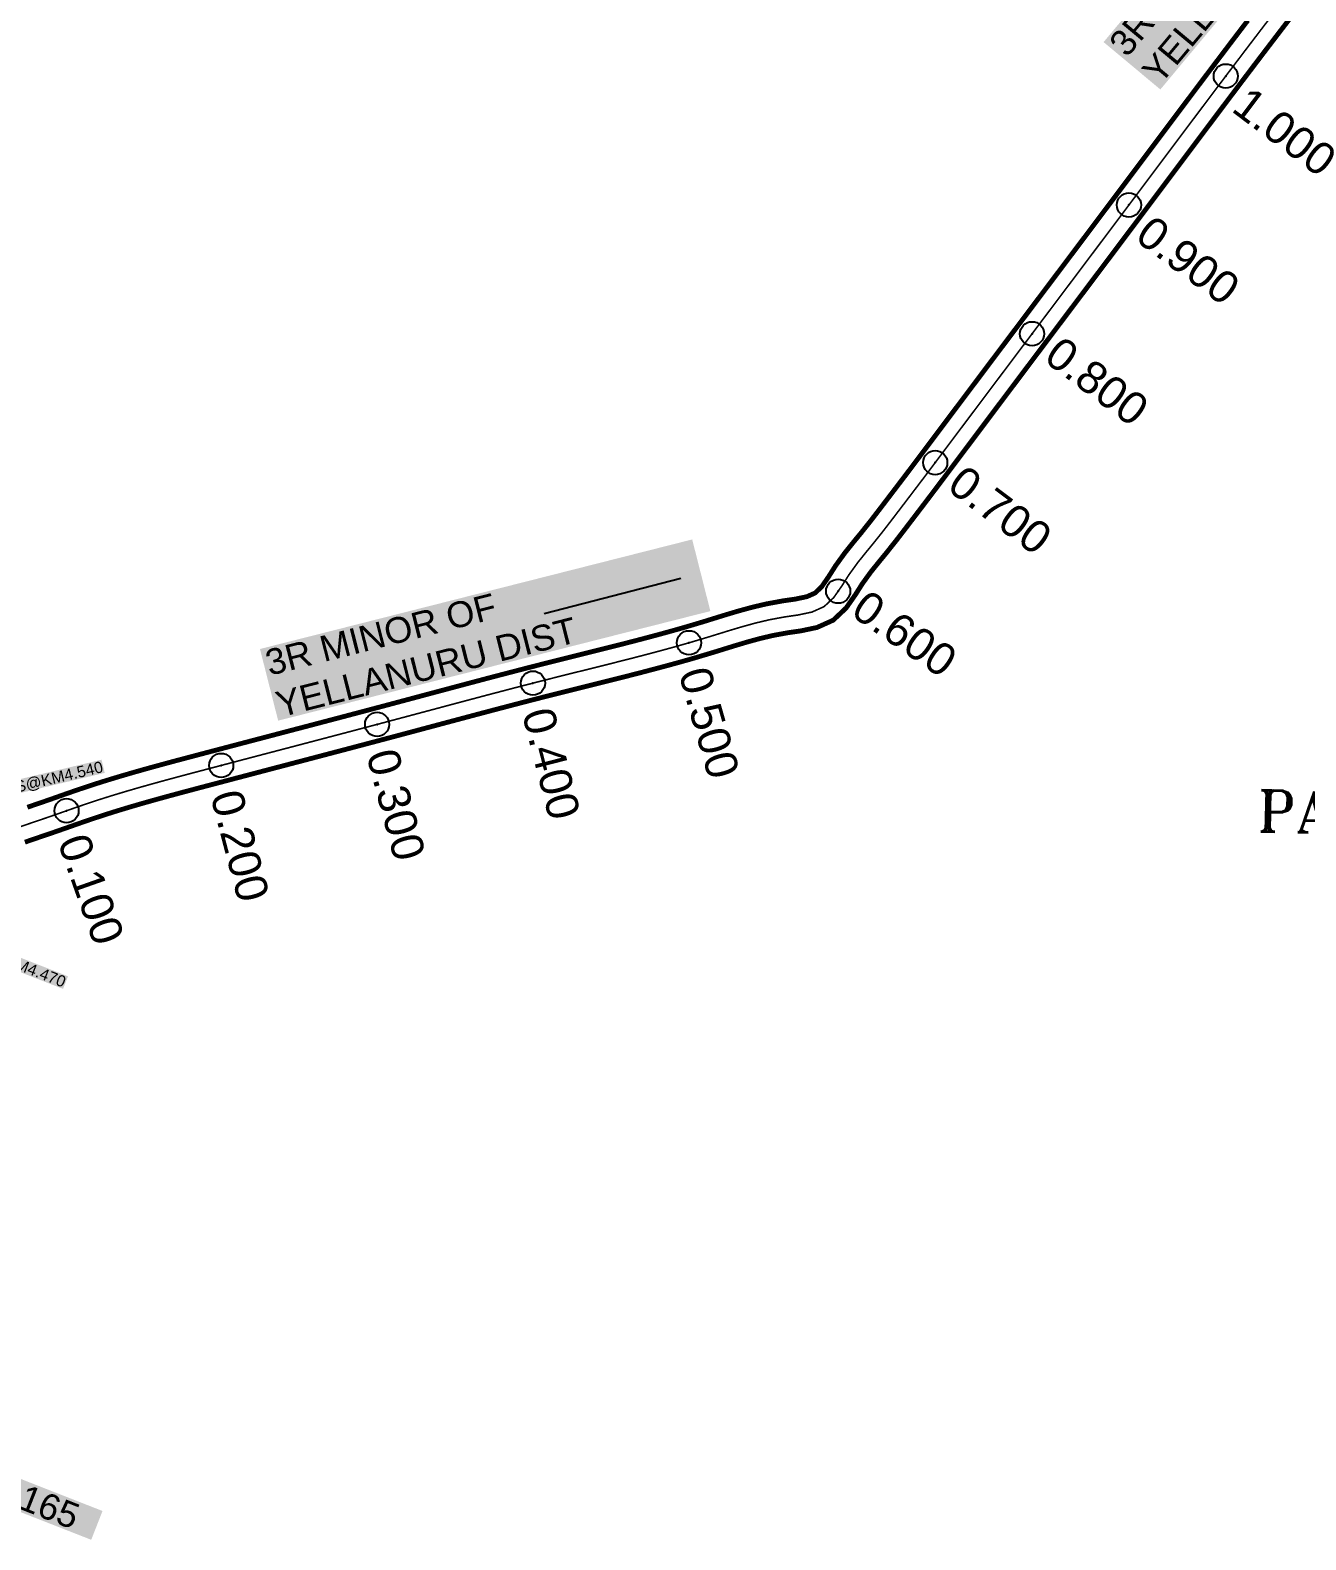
# Model space of a CAD drawing. Header units: inches. Extents: x 182366 to 215308, y 1619047 to 1632624.
# Drawn here: x 188124 to 188915, y 1622723 to 1623660 of the extents above; entities that cross this region are included whole.
import ezdxf
from ezdxf.enums import TextEntityAlignment as Align

# ---------------------------------------------------------------- set-up
doc = ezdxf.new("R2010")
doc.units = ezdxf.units.IN
doc.header["$MEASUREMENT"] = 0
doc.header["$PDMODE"] = 32
doc.header["$PDSIZE"] = 15
doc.linetypes.add('HIDDEN2', pattern=[0.1875, 0.125, -0.0625])
for name, color, linetype in [('CANAL1', 7, 'Continuous'), ('CSMark', 72, 'Continuous'), ('PAPER SIZE', 5, 'Continuous'), ('ROAD', 1, 'Continuous'), ('STRUCTURE', 5, 'Continuous')]:
    doc.layers.add(name, color=color, linetype=linetype)
doc.styles.add('FONT1', font='Arial')
doc.styles.add('section', font='romant.shx', dxfattribs={"height": 2})
doc.styles.get("Standard").update_dxf_attribs({"font": 'arial.ttf'})
doc.dimstyles.get("Standard").update_dxf_attribs({"dimtxt": 0.18, "dimasz": 0.18, "dimexe": 0.18, "dimexo": 0.0625, "dimgap": 0.09, "dimtad": 0, "dimtih": 1, "dimtoh": 1, "dimdec": 4, "dimzin": 0, "dimdsep": 46, "dimtxsty": 'Standard', "dimcen": 0.09, "dimadec": 0, "dimazin": 0, "dimtfac": 1, "dimtdec": 4, "dimtofl": 0, "dimtmove": 0, "dimatfit": 3, "dimfxl": 1, "dimtolj": 1, "dimtzin": 0, "dimarcsym": 0})

msp = doc.modelspace()

# ---------------------------------------------------------------- linework, layer by layer
at = {"layer": 'CANAL1', "color": 6, "linetype": 'ByBlock', "ltscale": 2, "const_width": 3}
for points in [[(188120.3, 1623155.82), (188128.34, 1623158.59), (188136.99, 1623161.52), (188144.72, 1623164.22), (188152.85, 1623167.08), (188160.55, 1623169.75), (188168.97, 1623172.54), (188177.07, 1623175.1), (188185.22, 1623177.57), (188193.42, 1623179.96), (188201.65, 1623182.28), (188209.91, 1623184.55), (188218.21, 1623186.79), (188226.53, 1623189), (188231.88, 1623190.42), (188243.21, 1623193.4), (188251.55, 1623195.6), (188259.9, 1623197.79), (188268.25, 1623199.99), (188276.59, 1623202.18), (188284.94, 1623204.37), (188293.29, 1623206.56), (188301.64, 1623208.76), (188309.98, 1623210.95), (188318.33, 1623213.15), (188326.67, 1623215.35), (188335.01, 1623217.56), (188343.35, 1623219.77), (188352.77, 1623222.28), (188360.02, 1623224.21), (188368.35, 1623226.44), (188376.68, 1623228.66), (188385, 1623230.89), (188393.32, 1623233.11), (188401.64, 1623235.32), (188409.97, 1623237.53), (188418.3, 1623239.72), (188426.63, 1623241.9), (188434.97, 1623244.06), (188443.33, 1623246.2), (188449.35, 1623247.73), (188460.08, 1623250.42), (188468.48, 1623252.51), (188476.9, 1623254.6), (188485.32, 1623256.71), (188493.75, 1623258.83), (188502.17, 1623260.99), (188510.57, 1623263.19), (188518.96, 1623265.43), (188527.33, 1623267.73), (188535.67, 1623270.11), (188546.5, 1623273.34), (188552.17, 1623275.08), (188560.25, 1623277.59), (188568.27, 1623279.99), (188576.28, 1623282.18), (188584.35, 1623284.08), (188593.57, 1623285.78), (188601.69, 1623286.95), (188611.66, 1623289.04), (188621.77, 1623293.59), (188629.75, 1623301.15), (188635.5, 1623309.39), (188639.76, 1623316.14), (188645.06, 1623323.46), (188650.24, 1623329.89), (188654.6, 1623335.19), (188661.14, 1623343.42), (188666.47, 1623350.35), (188670.13, 1623355.15), (188676.96, 1623364.11), (188682.19, 1623370.99), (188685.28, 1623375.08), (188692.61, 1623384.8), (188700.33, 1623395.09), (188702.97, 1623398.61), (188708.15, 1623405.51), (188713.33, 1623412.41), (188718.51, 1623419.31), (188723.69, 1623426.21), (188728.87, 1623433.1), (188734.06, 1623440), (188739.24, 1623446.89), (188744.43, 1623453.79), (188749.62, 1623460.68), (188754.81, 1623467.57), (188760, 1623474.47), (188765.18, 1623481.36), (188770.37, 1623488.25), (188775.56, 1623495.15), (188780.75, 1623502.04), (188785.93, 1623508.94), (188791.12, 1623515.83), (188796.31, 1623522.73), (188801.49, 1623529.63), (188806.67, 1623536.53), (188811.86, 1623543.43), (188817.04, 1623550.33), (188820.51, 1623554.96), (188827.39, 1623564.14), (188832.56, 1623571.05), (188837.74, 1623577.95), (188842.91, 1623584.85), (188848.09, 1623591.75), (188853.27, 1623598.65), (188858.45, 1623605.55), (188863.63, 1623612.43), (188868.82, 1623619.32), (188874.01, 1623626.19), (188880.57, 1623634.85), (188884.42, 1623639.93), (188889.63, 1623646.78), (188894.86, 1623653.63), (188900.09, 1623660.48), (188905.34, 1623667.31)], [(188121.87, 1623177.51), (188130.49, 1623180.44), (188138.1, 1623183.09), (188146.24, 1623185.96), (188154.13, 1623188.7), (188162.81, 1623191.57), (188171.16, 1623194.21), (188179.53, 1623196.74), (188187.9, 1623199.18), (188196.28, 1623201.55), (188204.66, 1623203.85), (188213.03, 1623206.11), (188221.4, 1623208.33), (188226.77, 1623209.75), (188238.11, 1623212.74), (188246.46, 1623214.94), (188254.81, 1623217.14), (188263.17, 1623219.33), (188271.51, 1623221.52), (188279.86, 1623223.72), (188288.21, 1623225.91), (188296.55, 1623228.1), (188304.89, 1623230.29), (188313.23, 1623232.49), (188321.57, 1623234.69), (188329.9, 1623236.89), (188338.22, 1623239.1), (188347.63, 1623241.6), (188354.87, 1623243.53), (188363.19, 1623245.76), (188371.51, 1623247.98), (188379.83, 1623250.21), (188388.17, 1623252.43), (188396.51, 1623254.65), (188404.86, 1623256.87), (188413.22, 1623259.07), (188421.6, 1623261.25), (188429.98, 1623263.43), (188438.39, 1623265.58), (188444.45, 1623267.12), (188455.23, 1623269.82), (188463.65, 1623271.92), (188472.06, 1623274.01), (188480.45, 1623276.11), (188488.82, 1623278.22), (188497.16, 1623280.35), (188505.46, 1623282.52), (188513.72, 1623284.73), (188521.93, 1623286.99), (188530.08, 1623289.31), (188540.7, 1623292.47), (188546.25, 1623294.19), (188554.43, 1623296.73), (188562.77, 1623299.22), (188571.35, 1623301.57), (188580.24, 1623303.66), (188590.33, 1623305.52), (188598.2, 1623306.66), (188605.44, 1623308.17), (188610.48, 1623310.44), (188614.52, 1623314.26), (188618.83, 1623320.46), (188623.19, 1623327.35), (188629.16, 1623335.6), (188634.74, 1623342.53), (188639.05, 1623347.76), (188645.38, 1623355.73), (188650.59, 1623362.5), (188654.22, 1623367.27), (188661.05, 1623376.23), (188666.26, 1623383.08), (188669.33, 1623387.14), (188676.62, 1623396.82), (188684.33, 1623407.09), (188686.97, 1623410.61), (188692.15, 1623417.52), (188697.33, 1623424.42), (188702.52, 1623431.32), (188707.7, 1623438.22), (188712.89, 1623445.12), (188718.07, 1623452.02), (188723.26, 1623458.92), (188728.45, 1623465.81), (188733.64, 1623472.71), (188738.83, 1623479.6), (188744.02, 1623486.49), (188749.2, 1623493.39), (188754.39, 1623500.28), (188759.58, 1623507.17), (188764.77, 1623514.07), (188769.95, 1623520.96), (188775.14, 1623527.85), (188780.32, 1623534.75), (188785.5, 1623541.64), (188790.68, 1623548.54), (188795.86, 1623555.44), (188801.04, 1623562.34), (188804.51, 1623566.96), (188811.39, 1623576.14), (188816.56, 1623583.04), (188821.73, 1623589.94), (188826.91, 1623596.85), (188832.09, 1623603.75), (188837.27, 1623610.66), (188842.46, 1623617.56), (188847.65, 1623624.46), (188852.85, 1623631.36), (188858.06, 1623638.25), (188864.63, 1623646.93), (188868.49, 1623652.03), (188873.72, 1623658.9), (188878.96, 1623665.77)]]:
    msp.add_lwpolyline(points, dxfattribs=at)
at = {"layer": 'CANAL1', "color": 1, "linetype": 'HIDDEN2', "ltscale": 30, "const_width": 1}
msp.add_lwpolyline([(188116.95, 1623165.24), (188125.1, 1623168.05), (188133.74, 1623170.98), (188141.41, 1623173.65), (188149.55, 1623176.52), (188157.34, 1623179.22), (188165.89, 1623182.06), (188174.12, 1623184.66), (188182.37, 1623187.15), (188190.66, 1623189.57), (188198.96, 1623191.91), (188207.29, 1623194.2), (188215.62, 1623196.45), (188223.96, 1623198.67), (188229.33, 1623200.09), (188240.66, 1623203.07), (188249.01, 1623205.27), (188257.36, 1623207.47), (188265.71, 1623209.66), (188274.05, 1623211.85), (188282.4, 1623214.04), (188290.75, 1623216.23), (188299.09, 1623218.43), (188307.44, 1623220.62), (188315.78, 1623222.82), (188324.12, 1623225.02), (188332.45, 1623227.23), (188340.79, 1623229.44), (188350.2, 1623231.94), (188357.44, 1623233.87), (188365.77, 1623236.1), (188374.09, 1623238.32), (188382.42, 1623240.55), (188390.74, 1623242.77), (188399.08, 1623244.99), (188407.41, 1623247.2), (188415.76, 1623249.39), (188424.11, 1623251.58), (188432.48, 1623253.74), (188440.86, 1623255.89), (188446.9, 1623257.42), (188457.65, 1623260.12), (188466.07, 1623262.21), (188474.48, 1623264.31), (188482.89, 1623266.41), (188491.28, 1623268.53), (188499.66, 1623270.67), (188508.02, 1623272.85), (188516.34, 1623275.08), (188524.63, 1623277.36), (188532.87, 1623279.71), (188543.6, 1623282.91), (188549.21, 1623284.64), (188557.34, 1623287.16), (188565.52, 1623289.6), (188573.82, 1623291.87), (188582.29, 1623293.87), (188591.95, 1623295.65), (188599.95, 1623296.8), (188608.55, 1623298.61), (188616.12, 1623302.02), (188622.13, 1623307.71), (188627.17, 1623314.92), (188631.48, 1623321.74), (188637.11, 1623329.53), (188642.49, 1623336.21), (188646.83, 1623341.47), (188653.26, 1623349.57), (188658.53, 1623356.43), (188662.18, 1623361.21), (188669, 1623370.17), (188674.22, 1623377.04), (188677.31, 1623381.11), (188684.61, 1623390.81), (188692.33, 1623401.09), (188694.97, 1623404.61), (188700.15, 1623411.52), (188705.33, 1623418.42), (188710.51, 1623425.32), (188715.7, 1623432.22), (188720.88, 1623439.11), (188726.07, 1623446.01), (188731.25, 1623452.9), (188736.44, 1623459.8), (188741.63, 1623466.69), (188746.82, 1623473.59), (188752.01, 1623480.48), (188757.19, 1623487.37), (188762.38, 1623494.27), (188767.57, 1623501.16), (188772.76, 1623508.05), (188777.94, 1623514.95), (188783.13, 1623521.84), (188788.31, 1623528.74), (188793.5, 1623535.64), (188798.68, 1623542.53), (188803.86, 1623549.43), (188809.04, 1623556.33), (188812.51, 1623560.96), (188819.39, 1623570.14), (188824.56, 1623577.04), (188829.74, 1623583.95), (188834.91, 1623590.85), (188840.09, 1623597.75), (188845.27, 1623604.65), (188850.45, 1623611.55), (188855.64, 1623618.45), (188860.83, 1623625.34), (188866.03, 1623632.22), (188872.6, 1623640.89), (188876.45, 1623645.98), (188881.68, 1623652.84), (188886.91, 1623659.7), (188892.15, 1623666.56)], dxfattribs=at)
at = {"layer": 'CSMark'}
for p in [(188865.24, 1623631.17), (188805.19, 1623551.21), (188745.09, 1623471.29), (188685.01, 1623391.34), (188624.81, 1623311.55), (188532.27, 1623279.54), (188435.46, 1623254.51), (188338.8, 1623228.91), (188242.09, 1623203.45), (188146.16, 1623175.33)]:
    msp.add_point(p, dxfattribs=at)

# ---------------------------------------------------------------- texts
at = {"layer": 'CSMark', "color": 1}
for s, rotation, p in [('1.000', 322.93949, (188874.02, 1623617.83)), ('0.900', 323.11446, (188813.99, 1623537.89)), ('0.800', 323.03397, (188757.47, 1623462.87)), ('0.700', 323.12415, (188697.41, 1623382.94)), ('0.600', 325.11651, (188637.43, 1623305.26)), ('0.500', 285.90104, (188535.29, 1623263.57)), ('0.400', 284.37459, (188438.2, 1623238.46)), ('0.300', 284.85124, (188341.62, 1623212.89)), ('0.200', 284.74607, (188244.89, 1623187.42)), ('0.100', 289.43627, (188149.82, 1623159.57))]:
    msp.add_text(s, height=20, rotation=rotation, dxfattribs=at).set_placement(p, align=Align.MIDDLE_LEFT)
at = {"layer": 'ROAD', "insert": (188940.05, 1623229.57), "char_height": 25.5425, "attachment_point": 1, "rotation": 358.86273, "style": 'section'}
msp.add_mtext_dynamic_manual_height_columns('\\pxqc;NO.92 \\PPATAPLLE ', width=68.246, gutter_width=10, heights=[0], dxfattribs=at)
at = {"layer": 'STRUCTURE', "color": 5, "char_height": 16, "width": 273.3966, "attachment_point": 1, "style": 'FONT1', "bg_fill": 1, "box_fill_scale": 1.1, "bg_fill_color": 7, "bg_fill_true_color": 16777215, "bg_fill_transparency": 0}
for s, insert, rotation in [('{\\C1;3R MINOR OF YELLANURU D}', (188791.71, 1623652.48), 50.14774), ('{\\C1;3R MINOR OF YELLANURU DIST}', (188268.09, 1623274.53), 14.22721)]:
    msp.add_mtext(s, dxfattribs=dict(at, insert=insert, rotation=rotation))
at = {"layer": 'STRUCTURE', "color": 5, "attachment_point": 1, "bg_fill": 1, "box_fill_scale": 1.1, "bg_fill_color": 7, "bg_fill_true_color": 16777215, "bg_fill_transparency": 0}
for s, insert, char_height, width, rotation in [('INLET R/S@KM4.540', (188074.54, 1623184.06), 7, 95.4008, 13.38446), ('INLET R/S@KM4.470', (188057.32, 1623107.03, -56), 7, 95.4008, 338.5934), ('4LA MINOR @KM4.165', (187933.47, 1622831.24, 52), 16, 250.1857, 338.5934)]:
    msp.add_mtext(s, dxfattribs=dict(at, insert=insert, char_height=char_height, width=width, rotation=rotation))

# ---------------------------------------------------------------- leaders
at = {"layer": 'PAPER SIZE', "color": 1}
msp.add_leader([(188527.31, 1623319.35), (188442.48, 1623297.44)], dimstyle='Standard', override={"dimasz": 40, "dimgap": 0.09, "dimtad": 0, "dimtfill": 2, "dimtfillclr": 5}, dxfattribs=at)

doc.saveas('drawing.dxf')
